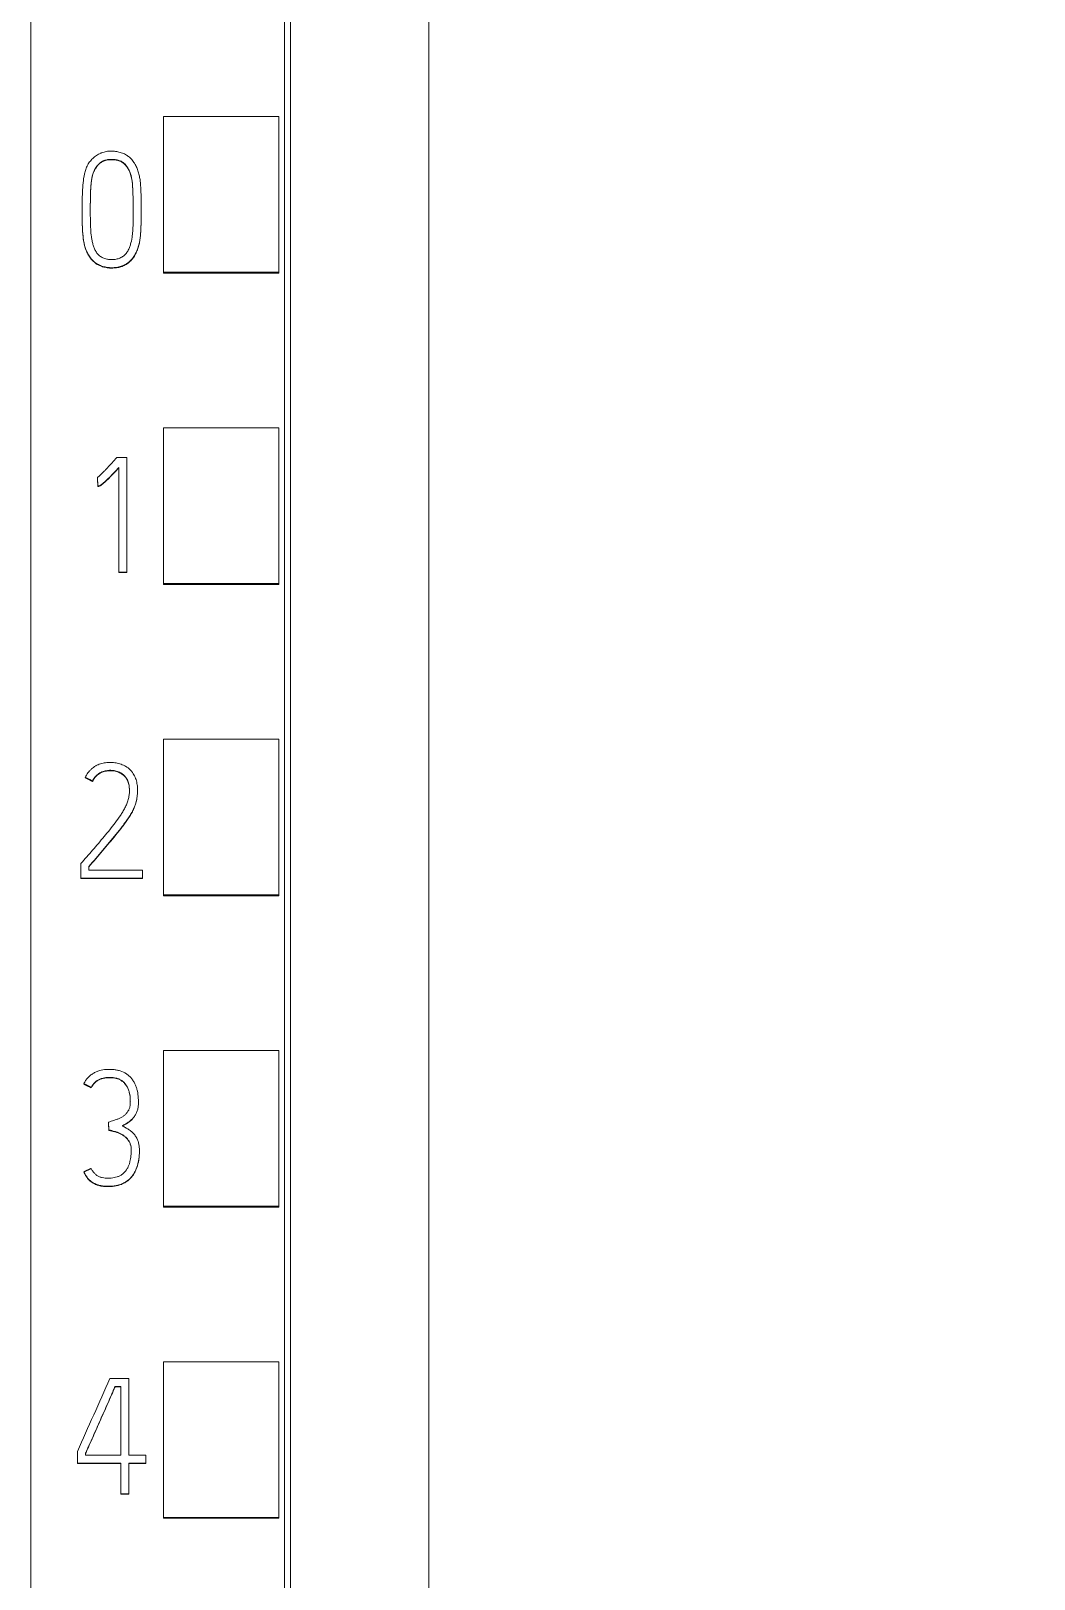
# Model space of a CAD drawing. Header units: millimetres. Extents: x 1359 to 3577, y 1336 to 3557.
# Drawn here: x 2870.97 to 2888.37, y 3234.78 to 3261.64 of the extents above; entities that cross this region are included whole.
import ezdxf

# ---------------------------------------------------------------- set-up
doc = ezdxf.new("R2010")
doc.units = ezdxf.units.MM
doc.set_wipeout_variables(frame=1)
doc.layers.add('000-PI-Oprema', color=30, linetype='Continuous', lineweight=5)

msp = doc.modelspace()

# ---------------------------------------------------------------- linework, layer by layer
at = {"layer": '000-PI-Oprema', "color": 0, "linetype": 'ByBlock', "lineweight": 0}
msp.add_line((2870.971, 3317.763), (2870.971, 3204.345), dxfattribs=at)

# ---------------------------------------------------------------- next in the draw order: wipeouts: each hides what was drawn before it
msp.add_wipeout([(2870.971, 3330.083), (2905.771, 3330.083), (2905.771, 3183.083), (2870.971, 3183.083)])

# ---------------------------------------------------------------- next in the draw order: linework, layer by layer
for p, q in [((2870.971, 3317.763), (2870.971, 3204.345)), ((2875.371, 3315.483), (2875.371, 3206.668)), ((2873.271, 3257.45), (2873.271, 3260.152)), ((2875.271, 3260.152), (2873.271, 3260.152)), ((2875.271, 3257.45), (2875.271, 3260.152)), ((2871.859, 3258.552), (2871.859, 3258.545)), ((2872.883, 3258.503), (2872.883, 3258.51)), ((2873.271, 3257.433), (2873.271, 3257.45)), ((2875.271, 3257.45), (2873.271, 3257.45)), ((2875.271, 3257.433), (2873.271, 3257.433)), ((2875.271, 3257.433), (2875.271, 3257.45)), ((2873.271, 3252.049), (2873.271, 3254.75)), ((2875.271, 3254.75), (2873.271, 3254.75)), ((2875.271, 3252.049), (2875.271, 3254.75)), ((2872.635, 3254.234), (2872.46, 3254.234)), ((2872.496, 3254.063), (2872.496, 3252.246)), ((2872.635, 3252.246), (2872.635, 3254.234)), ((2872.124, 3253.889), (2872.124, 3253.882)), ((2872.133, 3253.741), (2872.133, 3253.735)), ((2872.496, 3252.246), (2872.496, 3252.239)), ((2872.496, 3252.246), (2872.635, 3252.246)), ((2872.635, 3252.239), (2872.496, 3252.239)), ((2872.635, 3252.246), (2872.635, 3252.239)), ((2873.271, 3252.033), (2873.271, 3252.049)), ((2875.271, 3252.049), (2873.271, 3252.049)), ((2875.271, 3252.033), (2873.271, 3252.033)), ((2875.271, 3252.033), (2875.271, 3252.049)), ((2873.271, 3246.647), (2873.271, 3249.349)), ((2875.271, 3249.349), (2873.271, 3249.349)), ((2875.271, 3246.647), (2875.271, 3249.349)), ((2871.914, 3248.687), (2871.914, 3248.681)), ((2872.038, 3248.623), (2872.038, 3248.617)), ((2872.821, 3248.455), (2872.821, 3248.461)), ((2871.839, 3247.191), (2871.839, 3246.936)), ((2871.977, 3247.075), (2871.977, 3247.141)), ((2872.904, 3247.075), (2871.977, 3247.075)), ((2872.904, 3246.936), (2872.904, 3247.075)), ((2871.839, 3246.936), (2872.904, 3246.936)), ((2871.839, 3246.936), (2871.839, 3246.93)), ((2872.904, 3246.93), (2871.839, 3246.93)), ((2872.904, 3246.936), (2872.904, 3246.93)), ((2873.271, 3246.633), (2873.271, 3246.647)), ((2875.271, 3246.647), (2873.271, 3246.647)), ((2875.271, 3246.633), (2873.271, 3246.633)), ((2875.271, 3246.633), (2875.271, 3246.647)), ((2873.271, 3241.246), (2873.271, 3243.947)), ((2875.271, 3243.947), (2873.271, 3243.947)), ((2875.271, 3241.246), (2875.271, 3243.947)), ((2871.89, 3243.371), (2871.89, 3243.365)), ((2872.018, 3243.308), (2872.018, 3243.301)), ((2872.836, 3243.053), (2872.836, 3243.059)), ((2872.314, 3242.706), (2872.314, 3242.7)), ((2872.323, 3242.568), (2872.323, 3242.561)), ((2872.853, 3242.2), (2872.853, 3242.206)), ((2871.89, 3241.844), (2871.89, 3241.838)), ((2873.271, 3241.233), (2873.271, 3241.246)), ((2875.271, 3241.246), (2873.271, 3241.246)), ((2875.271, 3241.233), (2873.271, 3241.233)), ((2875.271, 3241.233), (2875.271, 3241.246)), ((2873.271, 3235.844), (2873.271, 3238.545)), ((2875.271, 3238.545), (2873.271, 3238.545)), ((2875.271, 3235.844), (2875.271, 3238.545)), ((2872.339, 3238.258), (2872.67, 3238.258)), ((2872.67, 3238.258), (2872.67, 3236.927)), ((2872.431, 3238.119), (2872.431, 3238.113)), ((2872.528, 3238.119), (2872.431, 3238.119)), ((2872.431, 3238.113), (2872.528, 3238.113)), ((2872.528, 3236.927), (2872.528, 3238.119)), ((2871.779, 3236.788), (2871.779, 3236.994)), ((2871.918, 3236.963), (2871.918, 3236.927)), ((2871.918, 3236.927), (2872.528, 3236.927)), ((2872.67, 3236.927), (2872.964, 3236.927)), ((2872.964, 3236.927), (2872.964, 3236.788)), ((2871.779, 3236.788), (2871.779, 3236.782)), ((2872.528, 3236.788), (2871.779, 3236.788)), ((2871.779, 3236.782), (2872.528, 3236.782)), ((2872.528, 3236.259), (2872.528, 3236.788)), ((2872.67, 3236.788), (2872.67, 3236.259)), ((2872.964, 3236.788), (2872.67, 3236.788)), ((2872.67, 3236.782), (2872.964, 3236.782)), ((2872.964, 3236.788), (2872.964, 3236.782)), ((2872.528, 3236.259), (2872.528, 3236.253)), ((2872.67, 3236.259), (2872.528, 3236.259)), ((2872.528, 3236.253), (2872.67, 3236.253)), ((2872.67, 3236.259), (2872.67, 3236.253)), ((2873.271, 3235.833), (2873.271, 3235.844)), ((2875.271, 3235.844), (2873.271, 3235.844)), ((2875.271, 3235.833), (2873.271, 3235.833)), ((2875.271, 3235.833), (2875.271, 3235.844))]:
    msp.add_line(p, q, dxfattribs=at)
at = {"layer": '000-PI-Oprema', "color": 18, "linetype": 'ByBlock', "lineweight": 0, "true_color": 0x000000}
msp.add_ellipse((2882.036, 3197.892), major_axis=(443.484, 1002.434), ratio=0.022999, start_param=1.540694, end_param=1.541956, dxfattribs=at)
at = {"layer": '000-PI-Oprema', "color": 0, "linetype": 'ByBlock', "lineweight": 0}
for points, knots in [([(2875.471, 3315.669), (2875.471, 3312.625), (2875.471, 3303.055), (2875.471, 3288.885), (2875.471, 3274.318), (2875.471, 3260.108), (2875.471, 3245.814), (2875.471, 3230.328), (2875.471, 3217.688), (2875.471, 3209.723), (2875.471, 3206.382)], [0, 0, 0, 0, 0.083934, 0.263736, 0.389889, 0.484142, 0.653794, 0.78188, 0.908517, 1, 1, 1, 1]), ([(2877.871, 3312.603), (2877.871, 3310.58), (2877.871, 3302.031), (2877.871, 3288.885), (2877.871, 3274.318), (2877.871, 3260.108), (2877.871, 3245.814), (2877.871, 3230.328), (2877.871, 3217.569), (2877.871, 3208.688), (2877.871, 3204.43), (2877.871, 3203.633)], [0, 0, 0, 0, 0.055935, 0.236292, 0.362833, 0.457376, 0.627551, 0.756032, 0.883059, 0.978086, 1, 1, 1, 1]), ([(2872.2, 3259.523), (2872.226, 3259.533), (2872.252, 3259.54), (2872.304, 3259.549), (2872.331, 3259.552), (2872.385, 3259.552), (2872.412, 3259.551), (2872.465, 3259.543), (2872.492, 3259.538), (2872.531, 3259.526), (2872.544, 3259.522), (2872.569, 3259.513), (2872.594, 3259.502), (2872.617, 3259.489), (2872.635, 3259.479), (2872.64, 3259.475), (2872.652, 3259.468), (2872.657, 3259.464), (2872.684, 3259.444), (2872.704, 3259.425), (2872.73, 3259.395), (2872.738, 3259.384), (2872.754, 3259.362), (2872.762, 3259.351), (2872.782, 3259.316), (2872.795, 3259.293), (2872.816, 3259.244), (2872.825, 3259.218), (2872.837, 3259.18), (2872.84, 3259.167), (2872.847, 3259.141), (2872.856, 3259.102), (2872.871, 3259.01), (2872.876, 3258.931), (2872.88, 3258.825), (2872.882, 3258.772), (2872.883, 3258.666), (2872.883, 3258.613), (2872.883, 3258.507), (2872.883, 3258.401), (2872.882, 3258.295), (2872.878, 3258.189), (2872.876, 3258.136), (2872.865, 3258.031), (2872.856, 3257.979), (2872.839, 3257.914), (2872.835, 3257.901), (2872.827, 3257.875), (2872.823, 3257.862), (2872.809, 3257.824), (2872.798, 3257.799), (2872.78, 3257.763), (2872.773, 3257.751), (2872.759, 3257.728), (2872.752, 3257.717), (2872.728, 3257.684), (2872.711, 3257.664), (2872.682, 3257.636), (2872.672, 3257.627), (2872.656, 3257.614), (2872.65, 3257.61), (2872.639, 3257.603), (2872.634, 3257.599), (2872.605, 3257.581), (2872.581, 3257.569), (2872.543, 3257.555), (2872.53, 3257.551), (2872.503, 3257.543), (2872.49, 3257.54), (2872.451, 3257.532), (2872.424, 3257.529), (2872.383, 3257.528), (2872.37, 3257.528), (2872.343, 3257.529), (2872.329, 3257.53), (2872.289, 3257.534), (2872.262, 3257.539), (2872.223, 3257.549), (2872.21, 3257.553), (2872.185, 3257.563), (2872.172, 3257.568), (2872.135, 3257.585), (2872.112, 3257.598), (2872.079, 3257.622), (2872.068, 3257.631), (2872.048, 3257.649), (2872.039, 3257.659), (2872.011, 3257.688), (2871.995, 3257.71), (2871.973, 3257.744), (2871.966, 3257.756), (2871.953, 3257.78), (2871.947, 3257.792), (2871.93, 3257.829), (2871.921, 3257.854), (2871.909, 3257.892), (2871.905, 3257.905), (2871.898, 3257.932), (2871.895, 3257.945), (2871.887, 3257.985), (2871.883, 3258.011), (2871.865, 3258.144), (2871.862, 3258.251), (2871.86, 3258.411), (2871.859, 3258.465), (2871.859, 3258.572), (2871.859, 3258.626), (2871.861, 3258.733), (2871.862, 3258.786), (2871.866, 3258.893), (2871.87, 3258.946), (2871.881, 3259.052), (2871.888, 3259.105), (2871.906, 3259.183), (2871.913, 3259.209), (2871.927, 3259.248), (2871.932, 3259.261), (2871.943, 3259.286), (2871.949, 3259.299), (2871.969, 3259.335), (2871.984, 3259.357), (2872.01, 3259.39), (2872.019, 3259.4), (2872.039, 3259.42), (2872.049, 3259.429), (2872.08, 3259.456), (2872.102, 3259.473), (2872.137, 3259.494), (2872.149, 3259.501), (2872.168, 3259.51), (2872.178, 3259.514), (2872.189, 3259.519), (2872.194, 3259.521), (2872.197, 3259.522), (2872.199, 3259.522), (2872.2, 3259.523)], [0, 0, 0, 0, 0.015625, 0.015625, 0.03125, 0.03125, 0.046875, 0.046875, 0.0625, 0.0625, 0.070312, 0.070312, 0.078125, 0.085937, 0.085937, 0.089844, 0.089844, 0.09375, 0.09375, 0.109375, 0.109375, 0.117187, 0.117187, 0.125, 0.125, 0.140625, 0.140625, 0.15625, 0.15625, 0.164062, 0.164062, 0.171875, 0.1875, 0.21875, 0.21875, 0.25, 0.25, 0.28125, 0.28125, 0.3125, 0.34375, 0.34375, 0.375, 0.375, 0.40625, 0.40625, 0.414062, 0.414062, 0.421875, 0.421875, 0.4375, 0.4375, 0.445312, 0.445312, 0.453125, 0.453125, 0.46875, 0.46875, 0.476562, 0.476562, 0.480469, 0.480469, 0.484375, 0.484375, 0.5, 0.5, 0.507812, 0.507812, 0.515625, 0.515625, 0.53125, 0.53125, 0.539062, 0.539062, 0.546875, 0.546875, 0.5625, 0.5625, 0.570312, 0.570312, 0.578125, 0.578125, 0.59375, 0.59375, 0.601562, 0.601562, 0.609375, 0.609375, 0.625, 0.625, 0.632812, 0.632812, 0.640625, 0.640625, 0.65625, 0.65625, 0.664062, 0.664062, 0.671875, 0.671875, 0.6875, 0.6875, 0.75, 0.75, 0.78125, 0.78125, 0.8125, 0.8125, 0.84375, 0.84375, 0.875, 0.875, 0.90625, 0.90625, 0.921875, 0.921875, 0.929687, 0.929687, 0.9375, 0.9375, 0.953125, 0.953125, 0.960937, 0.960937, 0.96875, 0.96875, 0.984375, 0.984375, 0.992188, 0.992188, 0.996094, 0.998047, 0.999023, 0.999023, 1, 1, 1, 1]), ([(2872.543, 3259.37), (2872.563, 3259.359), (2872.581, 3259.346), (2872.613, 3259.314), (2872.627, 3259.297), (2872.652, 3259.26), (2872.663, 3259.24), (2872.682, 3259.2), (2872.691, 3259.179), (2872.712, 3259.115), (2872.721, 3259.072), (2872.729, 3259.005), (2872.731, 3258.983), (2872.735, 3258.939), (2872.736, 3258.916), (2872.741, 3258.805), (2872.744, 3258.715), (2872.745, 3258.536), (2872.744, 3258.447), (2872.743, 3258.313), (2872.742, 3258.246), (2872.738, 3258.179), (2872.734, 3258.134), (2872.732, 3258.112), (2872.724, 3258.046), (2872.716, 3258.002), (2872.699, 3257.937), (2872.693, 3257.916), (2872.681, 3257.884), (2872.677, 3257.874), (2872.669, 3257.853), (2872.659, 3257.833), (2872.648, 3257.813), (2872.636, 3257.794), (2872.629, 3257.785), (2872.608, 3257.759), (2872.592, 3257.743), (2872.565, 3257.723), (2872.556, 3257.717), (2872.536, 3257.706), (2872.526, 3257.701), (2872.505, 3257.692), (2872.495, 3257.688), (2872.473, 3257.682), (2872.462, 3257.679), (2872.429, 3257.672), (2872.407, 3257.67), (2872.374, 3257.669), (2872.362, 3257.669), (2872.34, 3257.67), (2872.329, 3257.671), (2872.295, 3257.676), (2872.274, 3257.68), (2872.242, 3257.691), (2872.231, 3257.695), (2872.21, 3257.704), (2872.19, 3257.714), (2872.172, 3257.727), (2872.158, 3257.737), (2872.154, 3257.741), (2872.146, 3257.748), (2872.142, 3257.752), (2872.13, 3257.764), (2872.123, 3257.773), (2872.11, 3257.791), (2872.103, 3257.8), (2872.086, 3257.83), (2872.077, 3257.85), (2872.06, 3257.891), (2872.053, 3257.912), (2872.044, 3257.945), (2872.041, 3257.956), (2872.036, 3257.977), (2872.028, 3258.01), (2872.023, 3258.043), (2872.014, 3258.108), (2872.01, 3258.152), (2872.002, 3258.284), (2872.001, 3258.372), (2872.001, 3258.504), (2872.001, 3258.548), (2872.001, 3258.637), (2872.002, 3258.769), (2872.007, 3258.901), (2872.017, 3259.011), (2872.02, 3259.033), (2872.026, 3259.077), (2872.03, 3259.098), (2872.038, 3259.131), (2872.041, 3259.141), (2872.048, 3259.162), (2872.051, 3259.173), (2872.063, 3259.204), (2872.072, 3259.224), (2872.088, 3259.252), (2872.094, 3259.262), (2872.106, 3259.28), (2872.113, 3259.289), (2872.134, 3259.314), (2872.149, 3259.33), (2872.175, 3259.351), (2872.184, 3259.358), (2872.203, 3259.37), (2872.212, 3259.375), (2872.242, 3259.39), (2872.263, 3259.396), (2872.306, 3259.406), (2872.328, 3259.408), (2872.372, 3259.409), (2872.394, 3259.408), (2872.438, 3259.403), (2872.46, 3259.4), (2872.492, 3259.391), (2872.502, 3259.388), (2872.518, 3259.382), (2872.523, 3259.38), (2872.531, 3259.377), (2872.533, 3259.375), (2872.538, 3259.373), (2872.541, 3259.372), (2872.543, 3259.37)], [0, 0, 0, 0, 0.015625, 0.015625, 0.03125, 0.03125, 0.046875, 0.046875, 0.0625, 0.0625, 0.09375, 0.09375, 0.109375, 0.109375, 0.125, 0.125, 0.1875, 0.1875, 0.25, 0.25, 0.28125, 0.296875, 0.296875, 0.3125, 0.3125, 0.34375, 0.34375, 0.359375, 0.359375, 0.367188, 0.367188, 0.375, 0.382813, 0.382813, 0.390625, 0.390625, 0.40625, 0.40625, 0.414063, 0.414063, 0.421875, 0.421875, 0.429688, 0.429688, 0.4375, 0.4375, 0.453125, 0.453125, 0.460938, 0.460938, 0.46875, 0.46875, 0.484375, 0.484375, 0.492188, 0.492188, 0.5, 0.507813, 0.507813, 0.511719, 0.511719, 0.515625, 0.515625, 0.523438, 0.523438, 0.53125, 0.53125, 0.546875, 0.546875, 0.5625, 0.5625, 0.570313, 0.570313, 0.578125, 0.59375, 0.59375, 0.625, 0.625, 0.6875, 0.6875, 0.71875, 0.71875, 0.75, 0.8125, 0.8125, 0.828125, 0.828125, 0.84375, 0.84375, 0.851563, 0.851563, 0.859375, 0.859375, 0.875, 0.875, 0.882813, 0.882813, 0.890625, 0.890625, 0.90625, 0.90625, 0.914063, 0.914063, 0.921875, 0.921875, 0.9375, 0.9375, 0.953125, 0.953125, 0.96875, 0.96875, 0.984375, 0.984375, 0.992188, 0.992188, 0.996094, 0.996094, 0.998047, 0.998047, 1, 1, 1, 1]), ([(2872.543, 3259.364), (2872.523, 3259.375), (2872.502, 3259.383), (2872.47, 3259.391), (2872.459, 3259.393), (2872.437, 3259.397), (2872.426, 3259.398), (2872.392, 3259.402), (2872.37, 3259.403), (2872.326, 3259.401), (2872.304, 3259.399), (2872.271, 3259.392), (2872.26, 3259.389), (2872.238, 3259.381), (2872.228, 3259.377), (2872.208, 3259.367), (2872.198, 3259.361), (2872.18, 3259.349), (2872.171, 3259.342), (2872.154, 3259.327), (2872.146, 3259.319), (2872.13, 3259.303), (2872.123, 3259.295), (2872.102, 3259.268), (2872.09, 3259.249), (2872.074, 3259.22), (2872.069, 3259.21), (2872.06, 3259.189), (2872.055, 3259.179), (2872.044, 3259.147), (2872.038, 3259.125), (2872.024, 3259.06), (2872.018, 3259.016), (2872.01, 3258.928), (2872.007, 3258.883), (2872.004, 3258.794), (2872.003, 3258.749), (2872.001, 3258.66), (2872.001, 3258.616), (2872.001, 3258.533), (2872.001, 3258.494), (2872.001, 3258.456)], [0, 0, 0, 0, 0.050692, 0.050692, 0.076038, 0.076038, 0.101384, 0.101384, 0.152076, 0.152076, 0.202768, 0.202768, 0.228114, 0.228114, 0.25346, 0.25346, 0.278806, 0.278806, 0.304152, 0.304152, 0.329498, 0.329498, 0.354844, 0.354844, 0.405536, 0.405536, 0.430882, 0.430882, 0.456228, 0.456228, 0.506919, 0.506919, 0.608303, 0.608303, 0.709687, 0.709687, 0.811071, 0.811071, 0.912455, 0.912455, 1, 1, 1, 1]), ([(2872.745, 3258.552), (2872.745, 3258.578), (2872.745, 3258.604), (2872.743, 3258.718), (2872.741, 3258.806), (2872.734, 3258.938), (2872.732, 3258.982), (2872.72, 3259.069), (2872.711, 3259.112), (2872.693, 3259.164), (2872.69, 3259.174), (2872.681, 3259.195), (2872.677, 3259.205), (2872.662, 3259.235), (2872.651, 3259.255), (2872.633, 3259.282), (2872.626, 3259.291), (2872.612, 3259.308), (2872.597, 3259.325), (2872.58, 3259.339), (2872.567, 3259.349), (2872.562, 3259.352), (2872.553, 3259.358), (2872.548, 3259.361), (2872.543, 3259.364)], [0, 0, 0, 0, 0.088977, 0.088977, 0.392651, 0.392651, 0.544488, 0.544488, 0.696326, 0.696326, 0.734285, 0.734285, 0.772244, 0.772244, 0.848163, 0.848163, 0.886122, 0.886122, 0.924081, 0.962041, 0.962041, 0.98102, 0.98102, 1, 1, 1, 1]), ([(2871.859, 3258.545), (2871.859, 3258.482), (2871.86, 3258.418), (2871.861, 3258.3), (2871.862, 3258.247), (2871.866, 3258.166), (2871.868, 3258.139), (2871.873, 3258.086), (2871.875, 3258.059), (2871.886, 3257.979), (2871.897, 3257.926), (2871.917, 3257.861), (2871.921, 3257.849), (2871.93, 3257.823), (2871.936, 3257.811), (2871.952, 3257.774), (2871.965, 3257.751), (2871.986, 3257.717), (2871.994, 3257.706), (2872.01, 3257.684), (2872.019, 3257.674), (2872.046, 3257.644), (2872.066, 3257.626), (2872.099, 3257.602), (2872.11, 3257.594), (2872.133, 3257.58), (2872.145, 3257.574), (2872.182, 3257.557), (2872.207, 3257.548), (2872.246, 3257.537), (2872.26, 3257.534), (2872.286, 3257.529), (2872.3, 3257.527), (2872.34, 3257.522), (2872.367, 3257.521), (2872.407, 3257.523), (2872.421, 3257.524), (2872.448, 3257.526), (2872.461, 3257.528), (2872.5, 3257.536), (2872.526, 3257.543), (2872.564, 3257.557), (2872.577, 3257.562), (2872.601, 3257.574), (2872.613, 3257.58), (2872.648, 3257.601), (2872.669, 3257.617), (2872.709, 3257.655), (2872.727, 3257.675), (2872.75, 3257.708), (2872.758, 3257.72), (2872.772, 3257.743), (2872.778, 3257.755), (2872.797, 3257.791), (2872.808, 3257.815), (2872.827, 3257.865), (2872.835, 3257.891), (2872.849, 3257.943), (2872.854, 3257.97), (2872.864, 3258.023), (2872.875, 3258.102), (2872.878, 3258.182), (2872.882, 3258.289), (2872.883, 3258.378), (2872.883, 3258.468), (2872.883, 3258.504)], [0, 0, 0, 0, 0.074801, 0.074801, 0.137845, 0.137845, 0.169367, 0.169367, 0.200889, 0.200889, 0.263933, 0.263933, 0.279694, 0.279694, 0.295455, 0.295455, 0.326976, 0.326976, 0.342737, 0.342737, 0.358498, 0.358498, 0.39002, 0.39002, 0.405781, 0.405781, 0.421542, 0.421542, 0.453064, 0.453064, 0.468825, 0.468825, 0.484586, 0.484586, 0.516108, 0.516108, 0.531869, 0.531869, 0.54763, 0.54763, 0.579151, 0.579151, 0.594912, 0.594912, 0.610673, 0.610673, 0.642195, 0.642195, 0.673717, 0.673717, 0.689478, 0.689478, 0.705239, 0.705239, 0.736761, 0.736761, 0.768283, 0.768283, 0.799805, 0.799805, 0.831326, 0.89437, 0.89437, 0.957414, 1, 1, 1, 1]), ([(2872.46, 3254.234), (2872.433, 3254.204), (2872.406, 3254.174), (2872.352, 3254.115), (2872.325, 3254.086), (2872.283, 3254.042), (2872.27, 3254.027), (2872.242, 3253.998), (2872.228, 3253.984), (2872.199, 3253.955), (2872.185, 3253.942), (2872.155, 3253.915), (2872.14, 3253.902), (2872.124, 3253.889)], [0, 0, 0, 0, 0.25, 0.25, 0.5, 0.5, 0.625, 0.625, 0.75, 0.75, 0.875, 0.875, 1, 1, 1, 1]), ([(2872.133, 3253.741), (2872.138, 3253.741), (2872.143, 3253.742), (2872.153, 3253.744), (2872.158, 3253.745), (2872.168, 3253.749), (2872.172, 3253.751), (2872.181, 3253.756), (2872.186, 3253.759), (2872.198, 3253.768), (2872.206, 3253.774), (2872.222, 3253.787), (2872.23, 3253.794), (2872.253, 3253.814), (2872.268, 3253.828), (2872.298, 3253.856), (2872.312, 3253.871), (2872.356, 3253.914), (2872.384, 3253.943), (2872.44, 3254.003), (2872.468, 3254.033), (2872.496, 3254.063)], [0, 0, 0, 0, 0.03125, 0.03125, 0.0625, 0.0625, 0.09375, 0.09375, 0.125, 0.125, 0.1875, 0.1875, 0.25, 0.25, 0.375, 0.375, 0.5, 0.5, 0.75, 0.75, 1, 1, 1, 1]), ([(2872.496, 3254.056), (2872.468, 3254.026), (2872.44, 3253.997), (2872.384, 3253.937), (2872.355, 3253.908), (2872.312, 3253.864), (2872.298, 3253.85), (2872.268, 3253.822), (2872.253, 3253.808), (2872.23, 3253.787), (2872.222, 3253.781), (2872.206, 3253.768), (2872.198, 3253.762), (2872.186, 3253.753), (2872.181, 3253.75), (2872.172, 3253.745), (2872.168, 3253.743), (2872.158, 3253.739), (2872.153, 3253.738), (2872.143, 3253.736), (2872.138, 3253.735), (2872.133, 3253.735)], [0, 0, 0, 0, 0.25, 0.25, 0.5, 0.5, 0.625, 0.625, 0.75, 0.75, 0.8125, 0.8125, 0.875, 0.875, 0.90625, 0.90625, 0.9375, 0.9375, 0.96875, 0.96875, 1, 1, 1, 1]), ([(2871.977, 3247.141), (2872.016, 3247.187), (2872.055, 3247.233), (2872.133, 3247.325), (2872.172, 3247.371), (2872.251, 3247.463), (2872.29, 3247.508), (2872.367, 3247.601), (2872.406, 3247.647), (2872.482, 3247.741), (2872.519, 3247.788), (2872.574, 3247.86), (2872.592, 3247.884), (2872.627, 3247.933), (2872.644, 3247.958), (2872.678, 3248.008), (2872.694, 3248.034), (2872.724, 3248.086), (2872.738, 3248.112), (2872.757, 3248.153), (2872.763, 3248.167), (2872.774, 3248.195), (2872.779, 3248.209), (2872.793, 3248.253), (2872.801, 3248.282), (2872.812, 3248.341), (2872.816, 3248.371), (2872.819, 3248.416), (2872.82, 3248.431), (2872.821, 3248.461), (2872.821, 3248.476), (2872.819, 3248.522), (2872.815, 3248.552), (2872.807, 3248.596), (2872.804, 3248.611), (2872.797, 3248.64), (2872.792, 3248.655), (2872.782, 3248.683), (2872.776, 3248.697), (2872.762, 3248.724), (2872.755, 3248.737), (2872.743, 3248.756), (2872.738, 3248.762), (2872.729, 3248.775), (2872.725, 3248.781), (2872.71, 3248.798), (2872.7, 3248.809), (2872.679, 3248.831), (2872.667, 3248.841), (2872.65, 3248.855), (2872.643, 3248.859), (2872.631, 3248.868), (2872.624, 3248.872), (2872.591, 3248.891), (2872.563, 3248.903), (2872.521, 3248.918), (2872.506, 3248.923), (2872.477, 3248.93), (2872.462, 3248.934), (2872.432, 3248.939), (2872.417, 3248.941), (2872.387, 3248.943), (2872.372, 3248.944), (2872.342, 3248.945), (2872.326, 3248.945), (2872.296, 3248.944), (2872.281, 3248.942), (2872.236, 3248.937), (2872.206, 3248.931), (2872.163, 3248.917), (2872.149, 3248.912), (2872.128, 3248.903), (2872.121, 3248.9), (2872.107, 3248.893), (2872.101, 3248.889), (2872.068, 3248.87), (2872.043, 3248.852), (2872.01, 3248.822), (2871.999, 3248.811), (2871.978, 3248.789), (2871.969, 3248.777), (2871.942, 3248.741), (2871.926, 3248.715), (2871.914, 3248.687)], [0, 0, 0, 0, 0.0625, 0.0625, 0.125, 0.125, 0.1875, 0.1875, 0.25, 0.25, 0.3125, 0.3125, 0.34375, 0.34375, 0.375, 0.375, 0.40625, 0.40625, 0.4375, 0.4375, 0.453125, 0.453125, 0.46875, 0.46875, 0.5, 0.5, 0.53125, 0.53125, 0.546875, 0.546875, 0.5625, 0.5625, 0.59375, 0.59375, 0.609375, 0.609375, 0.625, 0.625, 0.640625, 0.640625, 0.65625, 0.65625, 0.664062, 0.664062, 0.671875, 0.671875, 0.6875, 0.6875, 0.703125, 0.703125, 0.710937, 0.710937, 0.71875, 0.71875, 0.75, 0.75, 0.765625, 0.765625, 0.78125, 0.78125, 0.796875, 0.796875, 0.8125, 0.8125, 0.828125, 0.828125, 0.84375, 0.84375, 0.875, 0.875, 0.890625, 0.890625, 0.898438, 0.898438, 0.90625, 0.90625, 0.9375, 0.9375, 0.953125, 0.953125, 0.96875, 0.96875, 1, 1, 1, 1]), ([(2872.038, 3248.623), (2872.05, 3248.647), (2872.063, 3248.669), (2872.087, 3248.699), (2872.096, 3248.709), (2872.115, 3248.727), (2872.125, 3248.735), (2872.156, 3248.758), (2872.179, 3248.77), (2872.227, 3248.79), (2872.252, 3248.797), (2872.29, 3248.805), (2872.303, 3248.806), (2872.329, 3248.809), (2872.342, 3248.809), (2872.381, 3248.809), (2872.407, 3248.806), (2872.445, 3248.797), (2872.457, 3248.794), (2872.482, 3248.785), (2872.494, 3248.781), (2872.529, 3248.764), (2872.551, 3248.751), (2872.581, 3248.726), (2872.591, 3248.717), (2872.609, 3248.698), (2872.617, 3248.688), (2872.628, 3248.672), (2872.632, 3248.667), (2872.638, 3248.655), (2872.647, 3248.638), (2872.655, 3248.62), (2872.663, 3248.595), (2872.666, 3248.583), (2872.671, 3248.557), (2872.674, 3248.544), (2872.677, 3248.519), (2872.678, 3248.506), (2872.679, 3248.48), (2872.679, 3248.467), (2872.679, 3248.441), (2872.679, 3248.428), (2872.677, 3248.402), (2872.676, 3248.39), (2872.671, 3248.351), (2872.666, 3248.326), (2872.656, 3248.288), (2872.652, 3248.276), (2872.644, 3248.251), (2872.639, 3248.239), (2872.625, 3248.203), (2872.614, 3248.18), (2872.59, 3248.134), (2872.577, 3248.112), (2872.55, 3248.068), (2872.537, 3248.047), (2872.494, 3247.983), (2872.464, 3247.941), (2872.371, 3247.818), (2872.306, 3247.738), (2872.207, 3247.62), (2872.174, 3247.581), (2872.107, 3247.502), (2872.074, 3247.463), (2872.007, 3247.385), (2871.973, 3247.347), (2871.906, 3247.269), (2871.872, 3247.23), (2871.839, 3247.191)], [0, 0, 0, 0, 0.03125, 0.03125, 0.046875, 0.046875, 0.0625, 0.0625, 0.09375, 0.09375, 0.125, 0.125, 0.140625, 0.140625, 0.15625, 0.15625, 0.1875, 0.1875, 0.203125, 0.203125, 0.21875, 0.21875, 0.25, 0.25, 0.265625, 0.265625, 0.28125, 0.28125, 0.289062, 0.289062, 0.296875, 0.3125, 0.3125, 0.328125, 0.328125, 0.34375, 0.34375, 0.359375, 0.359375, 0.375, 0.375, 0.390625, 0.390625, 0.40625, 0.40625, 0.4375, 0.4375, 0.453125, 0.453125, 0.46875, 0.46875, 0.5, 0.5, 0.53125, 0.53125, 0.5625, 0.5625, 0.625, 0.625, 0.75, 0.75, 0.8125, 0.8125, 0.875, 0.875, 0.9375, 0.9375, 1, 1, 1, 1]), ([(2872.679, 3248.452), (2872.679, 3248.463), (2872.679, 3248.473), (2872.678, 3248.496), (2872.677, 3248.509), (2872.674, 3248.535), (2872.672, 3248.548), (2872.667, 3248.573), (2872.664, 3248.586), (2872.656, 3248.611), (2872.651, 3248.623), (2872.643, 3248.64), (2872.64, 3248.646), (2872.633, 3248.658), (2872.63, 3248.663), (2872.612, 3248.69), (2872.594, 3248.709), (2872.569, 3248.73), (2872.563, 3248.734), (2872.553, 3248.742), (2872.537, 3248.753), (2872.508, 3248.768), (2872.484, 3248.778), (2872.46, 3248.787), (2872.447, 3248.791), (2872.409, 3248.799), (2872.383, 3248.802), (2872.331, 3248.803), (2872.292, 3248.8), (2872.254, 3248.791), (2872.229, 3248.784), (2872.216, 3248.779), (2872.192, 3248.77), (2872.18, 3248.764), (2872.158, 3248.752), (2872.147, 3248.745), (2872.115, 3248.722), (2872.096, 3248.704), (2872.072, 3248.673), (2872.064, 3248.663), (2872.051, 3248.64), (2872.044, 3248.629), (2872.038, 3248.617)], [0, 0, 0, 0, 0.034384, 0.034384, 0.076368, 0.076368, 0.118351, 0.118351, 0.160334, 0.160334, 0.202317, 0.202317, 0.223309, 0.223309, 0.244301, 0.244301, 0.328267, 0.328267, 0.349259, 0.349259, 0.370251, 0.412234, 0.454217, 0.454217, 0.496201, 0.496201, 0.580167, 0.580167, 0.664134, 0.706117, 0.706117, 0.7481, 0.7481, 0.790084, 0.790084, 0.832067, 0.832067, 0.916033, 0.916033, 0.958017, 0.958017, 1, 1, 1, 1]), ([(2872.821, 3248.455), (2872.821, 3248.449), (2872.821, 3248.444), (2872.82, 3248.423), (2872.819, 3248.408), (2872.816, 3248.363), (2872.812, 3248.333), (2872.8, 3248.274), (2872.793, 3248.245), (2872.779, 3248.201), (2872.773, 3248.187), (2872.762, 3248.159), (2872.756, 3248.145), (2872.737, 3248.104), (2872.723, 3248.077), (2872.693, 3248.026), (2872.677, 3248), (2872.643, 3247.95), (2872.626, 3247.926), (2872.591, 3247.877), (2872.573, 3247.853), (2872.519, 3247.781), (2872.481, 3247.734), (2872.405, 3247.64), (2872.367, 3247.594), (2872.289, 3247.502), (2872.25, 3247.456), (2872.172, 3247.364), (2872.133, 3247.319), (2872.055, 3247.227), (2872.016, 3247.181), (2871.977, 3247.135)], [0, 0, 0, 0, 0.010377, 0.010377, 0.038652, 0.038652, 0.095202, 0.095202, 0.151752, 0.151752, 0.180027, 0.180027, 0.208302, 0.208302, 0.264851, 0.264851, 0.321401, 0.321401, 0.377951, 0.377951, 0.434501, 0.434501, 0.547601, 0.547601, 0.660701, 0.660701, 0.7738, 0.7738, 0.8869, 0.8869, 1, 1, 1, 1]), ([(2872.553, 3242.643), (2872.571, 3242.651), (2872.589, 3242.661), (2872.623, 3242.681), (2872.64, 3242.691), (2872.665, 3242.708), (2872.673, 3242.713), (2872.689, 3242.725), (2872.697, 3242.732), (2872.712, 3242.745), (2872.719, 3242.752), (2872.734, 3242.766), (2872.74, 3242.774), (2872.76, 3242.797), (2872.772, 3242.813), (2872.787, 3242.839), (2872.792, 3242.848), (2872.801, 3242.866), (2872.805, 3242.876), (2872.816, 3242.904), (2872.822, 3242.923), (2872.83, 3242.963), (2872.833, 3242.983), (2872.836, 3243.023), (2872.836, 3243.043), (2872.836, 3243.084), (2872.835, 3243.104), (2872.831, 3243.164), (2872.826, 3243.203), (2872.813, 3243.263), (2872.807, 3243.282), (2872.795, 3243.321), (2872.781, 3243.359), (2872.762, 3243.394), (2872.741, 3243.429), (2872.729, 3243.446), (2872.704, 3243.477), (2872.683, 3243.499), (2872.66, 3243.518), (2872.644, 3243.531), (2872.636, 3243.537), (2872.594, 3243.565), (2872.557, 3243.582), (2872.509, 3243.598), (2872.499, 3243.6), (2872.479, 3243.605), (2872.45, 3243.612), (2872.4, 3243.619), (2872.36, 3243.621), (2872.319, 3243.621), (2872.299, 3243.62), (2872.239, 3243.616), (2872.199, 3243.61), (2872.151, 3243.596), (2872.141, 3243.593), (2872.122, 3243.586), (2872.113, 3243.582), (2872.085, 3243.57), (2872.049, 3243.551), (2872.016, 3243.527), (2871.992, 3243.508), (2871.985, 3243.501), (2871.97, 3243.487), (2871.963, 3243.48), (2871.943, 3243.458), (2871.93, 3243.442), (2871.914, 3243.417), (2871.908, 3243.408), (2871.899, 3243.39), (2871.894, 3243.381), (2871.89, 3243.371)], [0, 0, 0, 0, 0.03125, 0.03125, 0.0625, 0.0625, 0.078125, 0.078125, 0.09375, 0.09375, 0.109375, 0.109375, 0.125, 0.125, 0.15625, 0.15625, 0.171875, 0.171875, 0.1875, 0.1875, 0.21875, 0.21875, 0.25, 0.25, 0.28125, 0.28125, 0.3125, 0.3125, 0.375, 0.375, 0.40625, 0.40625, 0.4375, 0.46875, 0.46875, 0.5, 0.5, 0.53125, 0.546875, 0.546875, 0.5625, 0.5625, 0.625, 0.625, 0.640625, 0.640625, 0.65625, 0.6875, 0.71875, 0.71875, 0.75, 0.75, 0.8125, 0.8125, 0.828125, 0.828125, 0.84375, 0.84375, 0.875, 0.90625, 0.90625, 0.921875, 0.921875, 0.9375, 0.9375, 0.96875, 0.96875, 0.984375, 0.984375, 1, 1, 1, 1]), ([(2872.018, 3243.308), (2872.025, 3243.323), (2872.033, 3243.337), (2872.052, 3243.364), (2872.062, 3243.377), (2872.079, 3243.394), (2872.085, 3243.4), (2872.098, 3243.411), (2872.104, 3243.416), (2872.118, 3243.426), (2872.125, 3243.431), (2872.139, 3243.439), (2872.146, 3243.443), (2872.168, 3243.454), (2872.184, 3243.46), (2872.216, 3243.469), (2872.232, 3243.473), (2872.264, 3243.478), (2872.281, 3243.48), (2872.314, 3243.482), (2872.331, 3243.482), (2872.38, 3243.481), (2872.413, 3243.478), (2872.454, 3243.468), (2872.462, 3243.466), (2872.478, 3243.461), (2872.485, 3243.458), (2872.508, 3243.449), (2872.523, 3243.442), (2872.544, 3243.428), (2872.551, 3243.423), (2872.564, 3243.413), (2872.57, 3243.408), (2872.589, 3243.391), (2872.6, 3243.379), (2872.615, 3243.359), (2872.62, 3243.352), (2872.629, 3243.338), (2872.642, 3243.317), (2872.653, 3243.295), (2872.666, 3243.264), (2872.671, 3243.249), (2872.68, 3243.217), (2872.683, 3243.2), (2872.691, 3243.152), (2872.694, 3243.119), (2872.695, 3243.069), (2872.695, 3243.053), (2872.693, 3243.02), (2872.692, 3243.003), (2872.688, 3242.979), (2872.686, 3242.97), (2872.682, 3242.954), (2872.679, 3242.946), (2872.671, 3242.923), (2872.663, 3242.908), (2872.65, 3242.887), (2872.645, 3242.88), (2872.635, 3242.867), (2872.63, 3242.861), (2872.619, 3242.849), (2872.613, 3242.843), (2872.601, 3242.831), (2872.595, 3242.826), (2872.575, 3242.81), (2872.562, 3242.801), (2872.533, 3242.784), (2872.519, 3242.776), (2872.489, 3242.762), (2872.473, 3242.756), (2872.442, 3242.745), (2872.426, 3242.74), (2872.378, 3242.725), (2872.346, 3242.715), (2872.314, 3242.706)], [0, 0, 0, 0, 0.03125, 0.03125, 0.0625, 0.0625, 0.078125, 0.078125, 0.09375, 0.09375, 0.109375, 0.109375, 0.125, 0.125, 0.15625, 0.15625, 0.1875, 0.1875, 0.21875, 0.21875, 0.25, 0.25, 0.3125, 0.3125, 0.328125, 0.328125, 0.34375, 0.34375, 0.375, 0.375, 0.390625, 0.390625, 0.40625, 0.40625, 0.4375, 0.4375, 0.453125, 0.453125, 0.46875, 0.5, 0.5, 0.53125, 0.53125, 0.5625, 0.5625, 0.625, 0.625, 0.65625, 0.65625, 0.6875, 0.6875, 0.703125, 0.703125, 0.71875, 0.71875, 0.75, 0.75, 0.765625, 0.765625, 0.78125, 0.78125, 0.796875, 0.796875, 0.8125, 0.8125, 0.84375, 0.84375, 0.875, 0.875, 0.90625, 0.90625, 0.9375, 0.9375, 1, 1, 1, 1]), ([(2872.695, 3243.064), (2872.695, 3243.068), (2872.695, 3243.072), (2872.694, 3243.109), (2872.692, 3243.142), (2872.684, 3243.191), (2872.681, 3243.207), (2872.674, 3243.231), (2872.672, 3243.239), (2872.667, 3243.255), (2872.664, 3243.263), (2872.654, 3243.286), (2872.647, 3243.301), (2872.631, 3243.33), (2872.622, 3243.344), (2872.602, 3243.37), (2872.591, 3243.383), (2872.573, 3243.4), (2872.566, 3243.405), (2872.553, 3243.415), (2872.547, 3243.42), (2872.526, 3243.434), (2872.511, 3243.442), (2872.48, 3243.454), (2872.464, 3243.459), (2872.432, 3243.467), (2872.416, 3243.47), (2872.383, 3243.474), (2872.366, 3243.475), (2872.333, 3243.476), (2872.316, 3243.476), (2872.283, 3243.474), (2872.267, 3243.472), (2872.234, 3243.467), (2872.218, 3243.463), (2872.194, 3243.456), (2872.186, 3243.454), (2872.17, 3243.448), (2872.162, 3243.445), (2872.147, 3243.437), (2872.14, 3243.434), (2872.126, 3243.425), (2872.119, 3243.421), (2872.099, 3243.406), (2872.086, 3243.395), (2872.063, 3243.371), (2872.052, 3243.358), (2872.034, 3243.331), (2872.025, 3243.316), (2872.018, 3243.301)], [0, 0, 0, 0, 0.012687, 0.012687, 0.111418, 0.111418, 0.160784, 0.160784, 0.185467, 0.185467, 0.21015, 0.21015, 0.259515, 0.259515, 0.308881, 0.308881, 0.358247, 0.358247, 0.382929, 0.382929, 0.407612, 0.407612, 0.456978, 0.456978, 0.506343, 0.506343, 0.555709, 0.555709, 0.605075, 0.605075, 0.65444, 0.65444, 0.703806, 0.703806, 0.753172, 0.753172, 0.777855, 0.777855, 0.802537, 0.802537, 0.82722, 0.82722, 0.851903, 0.851903, 0.901269, 0.901269, 0.950634, 0.950634, 1, 1, 1, 1]), ([(2872.742, 3242.769), (2872.731, 3242.757), (2872.719, 3242.745), (2872.698, 3242.727), (2872.69, 3242.72), (2872.674, 3242.708), (2872.666, 3242.702), (2872.641, 3242.685), (2872.624, 3242.675), (2872.589, 3242.655), (2872.571, 3242.645), (2872.553, 3242.636)], [0, 0, 0, 0, 0.21875, 0.21875, 0.348958, 0.348958, 0.479167, 0.479167, 0.739583, 0.739583, 1, 1, 1, 1]), ([(2871.89, 3241.844), (2871.898, 3241.825), (2871.908, 3241.806), (2871.929, 3241.77), (2871.941, 3241.752), (2871.96, 3241.727), (2871.967, 3241.719), (2871.982, 3241.704), (2871.99, 3241.697), (2872.014, 3241.677), (2872.031, 3241.664), (2872.058, 3241.648), (2872.068, 3241.643), (2872.087, 3241.634), (2872.096, 3241.63), (2872.126, 3241.618), (2872.145, 3241.612), (2872.186, 3241.602), (2872.207, 3241.598), (2872.249, 3241.594), (2872.27, 3241.593), (2872.312, 3241.592), (2872.333, 3241.592), (2872.375, 3241.594), (2872.396, 3241.596), (2872.427, 3241.601), (2872.438, 3241.603), (2872.458, 3241.607), (2872.469, 3241.609), (2872.499, 3241.617), (2872.519, 3241.623), (2872.548, 3241.635), (2872.558, 3241.639), (2872.577, 3241.648), (2872.587, 3241.653), (2872.614, 3241.668), (2872.632, 3241.68), (2872.665, 3241.705), (2872.681, 3241.719), (2872.71, 3241.749), (2872.724, 3241.766), (2872.749, 3241.8), (2872.76, 3241.817), (2872.775, 3241.845), (2872.78, 3241.854), (2872.789, 3241.873), (2872.794, 3241.883), (2872.814, 3241.932), (2872.825, 3241.972), (2872.838, 3242.033), (2872.841, 3242.054), (2872.847, 3242.096), (2872.849, 3242.117), (2872.852, 3242.159), (2872.853, 3242.179), (2872.853, 3242.221), (2872.852, 3242.242), (2872.849, 3242.284), (2872.846, 3242.304), (2872.84, 3242.335), (2872.837, 3242.346), (2872.831, 3242.366), (2872.828, 3242.376), (2872.816, 3242.406), (2872.808, 3242.425), (2872.792, 3242.453), (2872.786, 3242.462), (2872.774, 3242.479), (2872.767, 3242.488), (2872.746, 3242.512), (2872.731, 3242.527), (2872.699, 3242.554), (2872.681, 3242.567), (2872.646, 3242.59), (2872.628, 3242.601), (2872.591, 3242.622), (2872.572, 3242.633), (2872.553, 3242.643)], [0, 0, 0, 0, 0.03125, 0.03125, 0.0625, 0.0625, 0.078125, 0.078125, 0.09375, 0.09375, 0.125, 0.125, 0.140625, 0.140625, 0.15625, 0.15625, 0.1875, 0.1875, 0.21875, 0.21875, 0.25, 0.25, 0.28125, 0.28125, 0.3125, 0.3125, 0.328125, 0.328125, 0.34375, 0.34375, 0.375, 0.375, 0.390625, 0.390625, 0.40625, 0.40625, 0.4375, 0.4375, 0.46875, 0.46875, 0.5, 0.5, 0.53125, 0.53125, 0.546875, 0.546875, 0.5625, 0.5625, 0.625, 0.625, 0.65625, 0.65625, 0.6875, 0.6875, 0.71875, 0.71875, 0.75, 0.75, 0.78125, 0.78125, 0.796875, 0.796875, 0.8125, 0.8125, 0.84375, 0.84375, 0.859375, 0.859375, 0.875, 0.875, 0.90625, 0.90625, 0.9375, 0.9375, 0.96875, 0.96875, 1, 1, 1, 1]), ([(2872.323, 3242.568), (2872.357, 3242.562), (2872.39, 3242.554), (2872.44, 3242.54), (2872.456, 3242.535), (2872.488, 3242.523), (2872.504, 3242.517), (2872.528, 3242.505), (2872.535, 3242.501), (2872.55, 3242.493), (2872.558, 3242.488), (2872.58, 3242.474), (2872.594, 3242.464), (2872.613, 3242.447), (2872.62, 3242.441), (2872.632, 3242.429), (2872.638, 3242.422), (2872.654, 3242.402), (2872.664, 3242.388), (2872.677, 3242.366), (2872.681, 3242.358), (2872.689, 3242.342), (2872.692, 3242.334), (2872.7, 3242.31), (2872.705, 3242.293), (2872.71, 3242.259), (2872.711, 3242.242), (2872.711, 3242.207), (2872.711, 3242.19), (2872.709, 3242.138), (2872.705, 3242.104), (2872.696, 3242.053), (2872.693, 3242.036), (2872.684, 3242.003), (2872.68, 3241.986), (2872.668, 3241.953), (2872.662, 3241.937), (2872.651, 3241.914), (2872.647, 3241.906), (2872.638, 3241.891), (2872.634, 3241.883), (2872.609, 3241.847), (2872.586, 3241.823), (2872.551, 3241.797), (2872.543, 3241.792), (2872.529, 3241.783), (2872.521, 3241.779), (2872.498, 3241.767), (2872.482, 3241.761), (2872.449, 3241.75), (2872.432, 3241.746), (2872.398, 3241.739), (2872.364, 3241.735), (2872.329, 3241.733), (2872.295, 3241.733), (2872.277, 3241.734), (2872.243, 3241.737), (2872.226, 3241.739), (2872.192, 3241.746), (2872.175, 3241.751), (2872.143, 3241.763), (2872.127, 3241.771), (2872.106, 3241.786), (2872.099, 3241.791), (2872.086, 3241.803), (2872.079, 3241.809), (2872.068, 3241.821), (2872.062, 3241.828), (2872.051, 3241.842), (2872.046, 3241.849), (2872.033, 3241.871), (2872.025, 3241.886), (2872.018, 3241.902)], [0, 0, 0, 0, 0.0625, 0.0625, 0.09375, 0.09375, 0.125, 0.125, 0.140625, 0.140625, 0.15625, 0.15625, 0.1875, 0.1875, 0.203125, 0.203125, 0.21875, 0.21875, 0.25, 0.25, 0.265625, 0.265625, 0.28125, 0.28125, 0.3125, 0.3125, 0.34375, 0.34375, 0.375, 0.375, 0.4375, 0.4375, 0.46875, 0.46875, 0.5, 0.5, 0.53125, 0.53125, 0.546875, 0.546875, 0.5625, 0.5625, 0.625, 0.625, 0.640625, 0.640625, 0.65625, 0.65625, 0.6875, 0.6875, 0.71875, 0.71875, 0.75, 0.78125, 0.78125, 0.8125, 0.8125, 0.84375, 0.84375, 0.875, 0.875, 0.90625, 0.90625, 0.921875, 0.921875, 0.9375, 0.9375, 0.953125, 0.953125, 0.96875, 0.96875, 1, 1, 1, 1]), ([(2872.711, 3242.203), (2872.711, 3242.208), (2872.711, 3242.213), (2872.711, 3242.227), (2872.711, 3242.236), (2872.709, 3242.253), (2872.708, 3242.262), (2872.704, 3242.287), (2872.7, 3242.304), (2872.692, 3242.328), (2872.689, 3242.336), (2872.681, 3242.352), (2872.677, 3242.36), (2872.664, 3242.382), (2872.654, 3242.396), (2872.632, 3242.423), (2872.62, 3242.435), (2872.594, 3242.458), (2872.58, 3242.468), (2872.551, 3242.487), (2872.535, 3242.495), (2872.504, 3242.51), (2872.489, 3242.517), (2872.456, 3242.529), (2872.44, 3242.534), (2872.39, 3242.548), (2872.357, 3242.556), (2872.323, 3242.561)], [0, 0, 0, 0, 0.026635, 0.026635, 0.070879, 0.070879, 0.115123, 0.115123, 0.20361, 0.20361, 0.247854, 0.247854, 0.292098, 0.292098, 0.380586, 0.380586, 0.469074, 0.469074, 0.557561, 0.557561, 0.646049, 0.646049, 0.734537, 0.734537, 0.823025, 0.823025, 1, 1, 1, 1]), ([(2872.848, 3242.098), (2872.847, 3242.089), (2872.846, 3242.08), (2872.842, 3242.051), (2872.838, 3242.03), (2872.826, 3241.969), (2872.815, 3241.929), (2872.795, 3241.88), (2872.791, 3241.871), (2872.782, 3241.851), (2872.777, 3241.842), (2872.762, 3241.814), (2872.751, 3241.796), (2872.726, 3241.762), (2872.713, 3241.746), (2872.691, 3241.723), (2872.683, 3241.716), (2872.667, 3241.701), (2872.659, 3241.695), (2872.634, 3241.675), (2872.617, 3241.664), (2872.589, 3241.648), (2872.58, 3241.643), (2872.561, 3241.634), (2872.551, 3241.63), (2872.502, 3241.61), (2872.461, 3241.6), (2872.399, 3241.591), (2872.377, 3241.588), (2872.335, 3241.586), (2872.314, 3241.586), (2872.272, 3241.586), (2872.251, 3241.588), (2872.219, 3241.591), (2872.209, 3241.592), (2872.188, 3241.596), (2872.177, 3241.598), (2872.146, 3241.605), (2872.126, 3241.612), (2872.097, 3241.624), (2872.087, 3241.628), (2872.068, 3241.637), (2872.059, 3241.642), (2872.031, 3241.658), (2872.014, 3241.67), (2871.99, 3241.691), (2871.982, 3241.698), (2871.967, 3241.713), (2871.96, 3241.721), (2871.941, 3241.746), (2871.929, 3241.764), (2871.908, 3241.8), (2871.898, 3241.819), (2871.89, 3241.838)], [0, 0, 0, 0, 0.019264, 0.019264, 0.065966, 0.065966, 0.15937, 0.15937, 0.18272, 0.18272, 0.206071, 0.206071, 0.252773, 0.252773, 0.299475, 0.299475, 0.322825, 0.322825, 0.346176, 0.346176, 0.392878, 0.392878, 0.416229, 0.416229, 0.43958, 0.43958, 0.532983, 0.532983, 0.579685, 0.579685, 0.626386, 0.626386, 0.673088, 0.673088, 0.696439, 0.696439, 0.71979, 0.71979, 0.766492, 0.766492, 0.789842, 0.789842, 0.813193, 0.813193, 0.859895, 0.859895, 0.883246, 0.883246, 0.906597, 0.906597, 0.953298, 0.953298, 1, 1, 1, 1]), ([(2872.431, 3238.119), (2872.42, 3238.095), (2872.41, 3238.071), (2872.389, 3238.023), (2872.378, 3237.999), (2872.346, 3237.926), (2872.325, 3237.878), (2872.283, 3237.781), (2872.261, 3237.733), (2872.219, 3237.637), (2872.197, 3237.589), (2872.154, 3237.492), (2872.133, 3237.444), (2872.09, 3237.348), (2872.069, 3237.3), (2872.026, 3237.203), (2872.004, 3237.155), (2871.972, 3237.083), (2871.961, 3237.059), (2871.945, 3237.023), (2871.94, 3237.011), (2871.929, 3236.987), (2871.923, 3236.975), (2871.918, 3236.963)], [0, 0, 0, 0, 0.0625, 0.0625, 0.125, 0.125, 0.25, 0.25, 0.375, 0.375, 0.5, 0.5, 0.625, 0.625, 0.75, 0.75, 0.875, 0.875, 0.9375, 0.9375, 0.96875, 0.96875, 1, 1, 1, 1]), ([(2871.918, 3236.957), (2871.923, 3236.969), (2871.929, 3236.981), (2871.94, 3237.005), (2871.945, 3237.017), (2871.961, 3237.053), (2871.972, 3237.077), (2872.004, 3237.149), (2872.026, 3237.197), (2872.069, 3237.294), (2872.09, 3237.342), (2872.133, 3237.438), (2872.154, 3237.486), (2872.197, 3237.582), (2872.219, 3237.631), (2872.261, 3237.727), (2872.283, 3237.775), (2872.325, 3237.872), (2872.346, 3237.92), (2872.378, 3237.992), (2872.389, 3238.016), (2872.41, 3238.065), (2872.42, 3238.089), (2872.431, 3238.113)], [0, 0, 0, 0, 0.03125, 0.03125, 0.0625, 0.0625, 0.125, 0.125, 0.25, 0.25, 0.375, 0.375, 0.5, 0.5, 0.625, 0.625, 0.75, 0.75, 0.875, 0.875, 0.9375, 0.9375, 1, 1, 1, 1])]:
    msp.add_open_spline(points, degree=3, knots=knots, dxfattribs=at)
for points, weights in [([(2872.124, 3253.889), (2872.128, 3253.815), (2872.133, 3253.741)], [0.50000002343, 0.49999997657, 0.50000002343]), ([(2872.133, 3253.735), (2872.128, 3253.809), (2872.124, 3253.882)], [0.500000004466, 0.499999995534, 0.500000004466]), ([(2871.914, 3248.687), (2871.976, 3248.655), (2872.038, 3248.623)], [0.50000016052, 0.49999983948, 0.50000016052]), ([(2872.038, 3248.617), (2871.976, 3248.649), (2871.914, 3248.681)], [0.500000148986, 0.499999851014, 0.500000148986]), ([(2871.89, 3243.371), (2871.954, 3243.34), (2872.018, 3243.308)], [0.500000087813, 0.499999912187, 0.500000087813]), ([(2872.018, 3243.301), (2871.954, 3243.333), (2871.89, 3243.365)], [0.500000037078, 0.499999962922, 0.500000037078]), ([(2872.314, 3242.706), (2872.319, 3242.637), (2872.323, 3242.568)], [0.499999967607, 0.500000032393, 0.499999967607]), ([(2872.323, 3242.561), (2872.319, 3242.631), (2872.314, 3242.7)], [0.500000008948, 0.499999991052, 0.500000008948]), ([(2872.018, 3241.902), (2871.954, 3241.873), (2871.89, 3241.844)], [0.500000097782, 0.499999902218, 0.500000097782])]:
    msp.add_rational_spline(points, weights, degree=2, dxfattribs=at)

doc.saveas('drawing.dxf')
